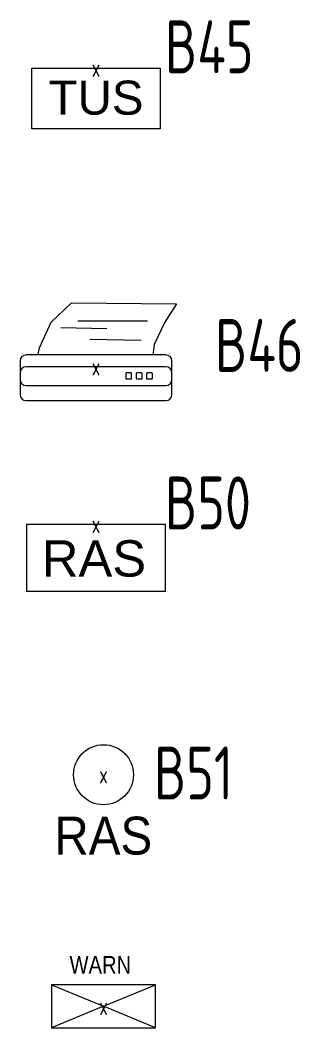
# Model space of a CAD drawing. Header units: metres. Extents: x -162 to 83385, y -62392 to -1971.
# Drawn here: x 4020 to 4814, y -35172 to -32316 of the extents above; entities that cross this region are included whole.
import ezdxf
from ezdxf.enums import TextEntityAlignment as Align

# ---------------------------------------------------------------- set-up
doc = ezdxf.new("R2010")
doc.units = ezdxf.units.M
doc.header["$LTSCALE"] = 0.5
for name, color, linetype, lineweight in [('ELIN_Attribut_01_Produkt_ID', 7, 'Continuous', 0), ('ELIN_Attribut_02_Stromkreis', 7, 'Continuous', 0), ('ELIN_Attribut_03_Verteilerbereich', 7, 'Continuous', 0), ('ELIN_Attribut_04_Montagehoehe', 7, 'Continuous', 0), ('ELIN_Attribut_05_Montageart', 7, 'Continuous', 0), ('ELIN_Attribut_06_Tuernummer', 7, 'Continuous', 0), ('ELIN_Attribut_07_Bemerkung', 7, 'Continuous', 0), ('ELIN_Attribut_08_Adresse', 7, 'Continuous', 0), ('ELIN_Attribut_10_AKZ1', 7, 'Continuous', 0), ('ELIN_Attribut_11_AKZ2', 7, 'Continuous', 0), ('ELIN_Attribut_12_Sonstiges1', 7, 'Continuous', 0), ('ELIN_Attribut_13_Sonstiges2', 7, 'Continuous', 0), ('ELIN_Attribut_14_Bauteil', 7, 'Continuous', 0), ('ELIN_Attribut_15_Ebene', 7, 'Continuous', 0), ('ELIN_Attribut_16_Raumnummer', 7, 'Continuous', 0), ('ELIN_Attribut_17_Raumname', 7, 'Continuous', 0), ('ELIN_Attribut_18_Montageabschnitt', 7, 'Continuous', 0), ('ELIN_Attribut_Basispunkt', 2, 'Continuous', 0), ('ELIN_Attribute_GEMOS', 11, 'Continuous', 0), ('ELIN_BMA_WA_Brandmeldeanlage', 10, 'Continuous', 0)]:
    doc.layers.add(name, color=color, linetype=linetype, lineweight=lineweight)
doc.layers.get('0').off()
doc.styles.add('ARIAL', font='arial.ttf')
doc.styles.add('ARIAL_N', font='ARIALN.TTF')
doc.styles.add('ELIN_Attribute', font='isocp.shx', dxfattribs={"width": 0.8})

# ---------------------------------------------------------------- blocks, each defined once
blk = doc.blocks.new('ELIN_BMA_DRUCKER')
at = {"color": 0}
for p, q in [((-127.4, 126.6), (-69.6, 181.4)), ((-69.6, 181.4), (228.6, 178.3)), ((228.6, 178.3), (195.1, 126.6)), ((-160.8, 53.6), (-127.4, 126.6)), ((-51.3, 129.7), (146.5, 129.7)), ((195.1, 126.6), (164.7, 62.7)), ((-100, 111.4), (30.8, 108.4)), ((-17.8, 77.9), (128.2, 74.9)), ((164.7, 62.7), (161.7, 32.3)), ((198.7, 33.5), (-198.7, 33.5)), ((-163.9, 35.4), (-160.8, 53.6)), ((-215.6, 16.6), (-215.6, -79.1)), ((198.7, 0), (-198.7, 0)), ((215.6, -79.1), (215.6, 16.6)), ((84.2, -19.1), (84.2, -32.7)), ((99.4, -17.4), (85.9, -17.4)), ((101.1, -32.7), (101.1, -19.1)), ((114.4, -19.1), (114.4, -32.7)), ((129.6, -17.4), (116, -17.4)), ((131.3, -32.7), (131.3, -19.1)), ((143.1, -19.1), (143.1, -32.7)), ((158.3, -17.4), (144.8, -17.4)), ((160, -32.7), (160, -19.1)), ((-198.7, -53.4), (198.7, -53.4)), ((85.9, -34.4), (99.4, -34.4)), ((116, -34.4), (129.6, -34.4)), ((144.8, -34.4), (158.3, -34.4)), ((-198.7, -96), (198.7, -96))]:
    blk.add_line(p, q, dxfattribs=at)
for centre, radius, start, end in [((-198.7, 16.6), 16.9, 90, 180), ((198.7, 16.6), 16.9, 0, 90), ((-198.7, -16.9), 16.9, 90, 180), ((198.7, -16.9), 16.9, 0, 90), ((85.9, -19.1), 1.69, 90, 180), ((99.4, -19.1), 1.69, 0, 90), ((116, -19.1), 1.69, 90, 180), ((129.6, -19.1), 1.69, 0, 90), ((144.8, -19.1), 1.69, 90, 180), ((158.3, -19.1), 1.69, 0, 90), ((-198.7, -36.5), 16.9, 180, 270), ((85.9, -32.7), 1.69, 180, 270), ((99.4, -32.7), 1.69, 270, 0), ((116, -32.7), 1.69, 180, 270), ((129.6, -32.7), 1.69, 270, 0), ((144.8, -32.7), 1.69, 180, 270), ((158.3, -32.7), 1.69, 270, 0), ((198.7, -36.5), 16.9, 270, 0), ((-198.7, -79.1), 16.9, 180, 270), ((198.7, -79.1), 16.9, 270, 0)]:
    blk.add_arc(centre, radius, start, end, dxfattribs=at)
at = {"layer": 'ELIN_Attribut_01_Produkt_ID', "style": 'ELIN_Attribute', "width": 0.8, "flags": 8}
blk.add_attdef('01_PRODUKT_ID', (338, -14.6, 0), '', height=150, dxfattribs=at)
at = {"layer": 'ELIN_Attribut_02_Stromkreis', "style": 'ELIN_Attribute', "width": 0.8, "flags": 8}
blk.add_attdef('02_STROMKREIS', (338, 185.4, 0), '', height=150, dxfattribs=at)
at = {"layer": 'ELIN_Attribut_03_Verteilerbereich', "style": 'ELIN_Attribute', "width": 0.8, "flags": 8}
blk.add_attdef('03_VERTEILERBEREICH', (338, -404.4, 0), '', height=125, dxfattribs=at)
at = {"layer": 'ELIN_Attribut_04_Montagehoehe', "style": 'ELIN_Attribute', "width": 0.8, "flags": 8}
blk.add_attdef('04_MONTAGEHOEHE', text='', height=125, dxfattribs=at).set_placement((-379.5, -16.9), align=Align.RIGHT)
at = {"layer": 'ELIN_Attribut_05_Montageart', "style": 'ELIN_Attribute', "width": 0.8, "flags": 8}
blk.add_attdef('05_MONTAGEART', (338, -204.4, 0), '', height=125, dxfattribs=at)
at = {"layer": 'ELIN_Attribut_06_Tuernummer', "style": 'ELIN_Attribute', "width": 0.8, "flags": 8}
blk.add_attdef('06_TUERNUMMER', text='', height=125, dxfattribs=at).set_placement((-379.5, -216.9), align=Align.RIGHT)
at = {"layer": 'ELIN_Attribut_07_Bemerkung', "style": 'ELIN_Attribute', "width": 0.8, "flags": 8}
blk.add_attdef('07_BEMERKUNG', (340.7, -844.5, 0), '', height=125, dxfattribs=at)
at = {"layer": 'ELIN_Attribut_08_Adresse', "style": 'ELIN_Attribute', "width": 0.8, "flags": 8}
blk.add_attdef('08_ADRESSE', (340.7, -1100.6, 0), '', height=125, dxfattribs=at)
at = {"layer": 'ELIN_Attribut_10_AKZ1', "style": 'ELIN_Attribute', "width": 0.8, "flags": 8}
blk.add_attdef('10_AKZ1', (338, -1466.6, 0), '', height=125, dxfattribs=at)
at = {"layer": 'ELIN_Attribut_11_AKZ2', "style": 'ELIN_Attribute', "width": 0.8, "flags": 8}
blk.add_attdef('11_AKZ2', (338, -1622.9, 0), '', height=125, dxfattribs=at)
at = {"layer": 'ELIN_Attribut_12_Sonstiges1', "style": 'ELIN_Attribute', "width": 0.8, "flags": 8}
blk.add_attdef('12_SONSTIGES1', (340.7, -2000.7, 0), '', height=125, dxfattribs=at)
at = {"layer": 'ELIN_Attribut_13_Sonstiges2', "style": 'ELIN_Attribute', "width": 0.8, "flags": 8}
blk.add_attdef('13_SONSTIGES2', (340.7, -2151.6, 0), '', height=125, dxfattribs=at)
at = {"layer": 'ELIN_Attribut_14_Bauteil', "style": 'ELIN_Attribute', "width": 0.8, "flags": 8}
blk.add_attdef('14_BAUTEIL', (340.7, -2971.1, 0), '', height=125, dxfattribs=at)
at = {"layer": 'ELIN_Attribut_15_Ebene', "style": 'ELIN_Attribute', "width": 0.8, "flags": 8}
blk.add_attdef('15_EBENE', (340.7, -3118.3, 0), '', height=125, dxfattribs=at)
at = {"layer": 'ELIN_Attribut_16_Raumnummer', "style": 'ELIN_Attribute', "width": 0.8, "flags": 8}
blk.add_attdef('16_RAUMNUMMER', (340.7, -3312.6, 0), '', height=125, dxfattribs=at)
at = {"layer": 'ELIN_Attribut_17_Raumname', "style": 'ELIN_Attribute', "width": 0.8, "flags": 8}
blk.add_attdef('17_RAUMNAME', (340.7, -3469.1, 0), '', height=125, dxfattribs=at)
at = {"layer": 'ELIN_Attribut_18_Montageabschnitt', "style": 'ELIN_Attribute', "width": 0.8, "flags": 8}
blk.add_attdef('18_MONTAGEABSCHNITT', (340.7, -3670.1, 0), '', height=125, dxfattribs=at)
at = {"layer": 'ELIN_Attribut_Basispunkt', "style": 'ELIN_Attribute', "width": 0.8, "flags": 8}
blk.add_attdef('Basispunkt', text='', height=50, dxfattribs=at).set_placement((0, 0), align=Align.MIDDLE)
at = {"layer": 'ELIN_Attribute_GEMOS', "style": 'ELIN_Attribute', "width": 0.6, "flags": 8}
for tag, p in [('G01_PRO02ID', (1620.5, 183.6)), ('G02_BEZEICHNUNG', (1620.5, -14.6, 0)), ('G03_DESCRIPTION', (1620.5, -204.4, 0)), ('G04_GEMOS-SYMBOL', (1623.8, -404.4, 0)), ('G05_GEMOS-TYP', (1623.8, -604.4, 0)), ('G06_ORTSKENNUNG', (1762.7, -804.4, 0)), ('G07_FREI1', (1762.7, -1004.4, 0)), ('G08_FREI2', (1762.7, -1204.4, 0))]:
    blk.add_attdef(tag, p, '', height=125, dxfattribs=at)
at = {"layer": 'ELIN_Attribute_GEMOS', "style": 'ELIN_Attribute', "width": 0.6}
blk.add_attdef('G08_FREI1', (1620.5, -1004.4, 0), '', height=125, dxfattribs=at)
blk = doc.blocks.new('ELIN_BMA_TUS')
at = {"color": 0}
for p, q in [((-182, 0), (182, 0)), ((-182, -172.4), (-182, 0)), ((182, 0), (182, -172.4)), ((182, -172.4), (-182, -172.4))]:
    blk.add_line(p, q, dxfattribs=at)
at = {"color": 0, "style": 'ARIAL'}
blk.add_text('TUS', height=96.55, dxfattribs=at).set_placement((0, -132), align=Align.CENTER)
at = {"layer": 'ELIN_Attribut_01_Produkt_ID', "style": 'ELIN_Attribute', "width": 0.8, "flags": 8}
blk.add_attdef('01_PRODUKT_ID', (195.8, -14.6, 0), '', height=150, dxfattribs=at)
at = {"layer": 'ELIN_Attribut_02_Stromkreis', "style": 'ELIN_Attribute', "width": 0.8, "flags": 8}
blk.add_attdef('02_STROMKREIS', (195.8, 185.4, 0), '', height=150, dxfattribs=at)
at = {"layer": 'ELIN_Attribut_03_Verteilerbereich', "style": 'ELIN_Attribute', "width": 0.8, "flags": 8}
blk.add_attdef('03_VERTEILERBEREICH', (195.8, -404.4, 0), '', height=125, dxfattribs=at)
at = {"layer": 'ELIN_Attribut_04_Montagehoehe', "style": 'ELIN_Attribute', "width": 0.8, "flags": 8}
blk.add_attdef('04_MONTAGEHOEHE', text='', height=125, dxfattribs=at).set_placement((-209.7, -14.6, 0), align=Align.RIGHT)
at = {"layer": 'ELIN_Attribut_05_Montageart', "style": 'ELIN_Attribute', "width": 0.8, "flags": 8}
blk.add_attdef('05_MONTAGEART', (195.8, -204.4, 0), '', height=125, dxfattribs=at)
at = {"layer": 'ELIN_Attribut_06_Tuernummer', "style": 'ELIN_Attribute', "width": 0.8, "flags": 8}
blk.add_attdef('06_TUERNUMMER', text='', height=125, dxfattribs=at).set_placement((-209.7, -214.6, 0), align=Align.RIGHT)
at = {"layer": 'ELIN_Attribut_07_Bemerkung', "style": 'ELIN_Attribute', "width": 0.8, "flags": 8}
blk.add_attdef('07_BEMERKUNG', (198.4, -844.5, 0), '', height=125, dxfattribs=at)
at = {"layer": 'ELIN_Attribut_08_Adresse', "style": 'ELIN_Attribute', "width": 0.8, "flags": 8}
blk.add_attdef('08_ADRESSE', (198.4, -1100.6, 0), '', height=125, dxfattribs=at)
at = {"layer": 'ELIN_Attribut_10_AKZ1', "style": 'ELIN_Attribute', "width": 0.8, "flags": 8}
blk.add_attdef('10_AKZ1', (195.8, -1466.6, 0), '', height=125, dxfattribs=at)
at = {"layer": 'ELIN_Attribut_11_AKZ2', "style": 'ELIN_Attribute', "width": 0.8, "flags": 8}
blk.add_attdef('11_AKZ2', (195.8, -1622.9, 0), '', height=125, dxfattribs=at)
at = {"layer": 'ELIN_Attribut_12_Sonstiges1', "style": 'ELIN_Attribute', "width": 0.8, "flags": 8}
blk.add_attdef('12_SONSTIGES1', (198.4, -2000.7, 0), '', height=125, dxfattribs=at)
at = {"layer": 'ELIN_Attribut_13_Sonstiges2', "style": 'ELIN_Attribute', "width": 0.8, "flags": 8}
blk.add_attdef('13_SONSTIGES2', (198.4, -2151.6, 0), '', height=125, dxfattribs=at)
at = {"layer": 'ELIN_Attribut_14_Bauteil', "style": 'ELIN_Attribute', "width": 0.8, "flags": 8}
blk.add_attdef('14_BAUTEIL', (198.4, -2971.1, 0), '', height=125, dxfattribs=at)
at = {"layer": 'ELIN_Attribut_15_Ebene', "style": 'ELIN_Attribute', "width": 0.8, "flags": 8}
blk.add_attdef('15_EBENE', (198.4, -3118.3, 0), '', height=125, dxfattribs=at)
at = {"layer": 'ELIN_Attribut_16_Raumnummer', "style": 'ELIN_Attribute', "width": 0.8, "flags": 8}
blk.add_attdef('16_RAUMNUMMER', (198.4, -3312.6, 0), '', height=125, dxfattribs=at)
at = {"layer": 'ELIN_Attribut_17_Raumname', "style": 'ELIN_Attribute', "width": 0.8, "flags": 8}
blk.add_attdef('17_RAUMNAME', (198.4, -3469.1, 0), '', height=125, dxfattribs=at)
at = {"layer": 'ELIN_Attribut_18_Montageabschnitt', "style": 'ELIN_Attribute', "width": 0.8, "flags": 8}
blk.add_attdef('18_MONTAGEABSCHNITT', (198.4, -3670.1, 0), '', height=125, dxfattribs=at)
at = {"layer": 'ELIN_Attribut_Basispunkt', "style": 'ELIN_Attribute', "width": 0.8, "flags": 8}
blk.add_attdef('Basispunkt', text='', height=50, dxfattribs=at).set_placement((0, 0), align=Align.MIDDLE)
at = {"layer": 'ELIN_Attribute_GEMOS', "style": 'ELIN_Attribute', "width": 0.6, "flags": 8}
for tag, p in [('G01_PRO02ID', (1620.5, 183.6)), ('G02_BEZEICHNUNG', (1620.5, -14.6, 0)), ('G03_DESCRIPTION', (1620.5, -204.4, 0)), ('G04_GEMOS-SYMBOL', (1623.8, -404.4, 0)), ('G05_GEMOS-TYP', (1623.8, -604.4, 0)), ('G06_ORTSKENNUNG', (1620.5, -804.4, 0)), ('G08_FREI1', (1620.5, -1004.4, 0)), ('G08_FREI2', (1620.5, -1204.4, 0))]:
    blk.add_attdef(tag, p, '', height=125, dxfattribs=at)
blk = doc.blocks.new('ELIN_BMA_RAS')
at = {"color": 0, "ltscale": 5}
for p, q in [((-196.1, 0), (196.1, 0)), ((-196.1, -190.8), (-196.1, 0)), ((196.1, 0), (196.1, -190.8)), ((196.1, -190.8), (-196.1, -190.8))]:
    blk.add_line(p, q, dxfattribs=at)
at = {"color": 0, "ltscale": 5, "style": 'ARIAL'}
blk.add_text('RAS', height=103.01, dxfattribs=at).set_placement((-153.7, -148.4))
at = {"layer": 'ELIN_Attribut_01_Produkt_ID', "style": 'ELIN_Attribute', "width": 0.8, "flags": 8}
blk.add_attdef('01_PRODUKT_ID', (195.8, -14.6, 0), '', height=150, dxfattribs=at)
at = {"layer": 'ELIN_Attribut_02_Stromkreis', "style": 'ELIN_Attribute', "width": 0.8, "flags": 8}
blk.add_attdef('02_STROMKREIS', (195.8, 185.4, 0), '', height=150, dxfattribs=at)
at = {"layer": 'ELIN_Attribut_03_Verteilerbereich', "style": 'ELIN_Attribute', "width": 0.8, "flags": 8}
blk.add_attdef('03_VERTEILERBEREICH', (195.8, -404.4, 0), '', height=125, dxfattribs=at)
at = {"layer": 'ELIN_Attribut_04_Montagehoehe', "style": 'ELIN_Attribute', "width": 0.8, "flags": 8}
blk.add_attdef('04_MONTAGEHOEHE', text='', height=125, dxfattribs=at).set_placement((-209.7, -14.6, 0), align=Align.RIGHT)
at = {"layer": 'ELIN_Attribut_05_Montageart', "style": 'ELIN_Attribute', "width": 0.8, "flags": 8}
blk.add_attdef('05_MONTAGEART', (195.8, -204.4, 0), '', height=125, dxfattribs=at)
at = {"layer": 'ELIN_Attribut_06_Tuernummer', "style": 'ELIN_Attribute', "width": 0.8, "flags": 8}
blk.add_attdef('06_TUERNUMMER', text='', height=125, dxfattribs=at).set_placement((-209.7, -214.6, 0), align=Align.RIGHT)
at = {"layer": 'ELIN_Attribut_07_Bemerkung', "style": 'ELIN_Attribute', "width": 0.8, "flags": 8}
blk.add_attdef('07_BEMERKUNG', (198.4, -844.5, 0), '', height=125, dxfattribs=at)
at = {"layer": 'ELIN_Attribut_08_Adresse', "style": 'ELIN_Attribute', "width": 0.8, "flags": 8}
blk.add_attdef('08_ADRESSE', (198.4, -1100.6, 0), '', height=125, dxfattribs=at)
at = {"layer": 'ELIN_Attribut_10_AKZ1', "style": 'ELIN_Attribute', "width": 0.8, "flags": 8}
blk.add_attdef('10_AKZ1', (195.8, -1466.6, 0), '', height=125, dxfattribs=at)
at = {"layer": 'ELIN_Attribut_11_AKZ2', "style": 'ELIN_Attribute', "width": 0.8, "flags": 8}
blk.add_attdef('11_AKZ2', (195.8, -1622.9, 0), '', height=125, dxfattribs=at)
at = {"layer": 'ELIN_Attribut_12_Sonstiges1', "style": 'ELIN_Attribute', "width": 0.8, "flags": 8}
blk.add_attdef('12_SONSTIGES1', (198.4, -2000.7, 0), '', height=125, dxfattribs=at)
at = {"layer": 'ELIN_Attribut_13_Sonstiges2', "style": 'ELIN_Attribute', "width": 0.8, "flags": 8}
blk.add_attdef('13_SONSTIGES2', (198.4, -2151.6, 0), '', height=125, dxfattribs=at)
at = {"layer": 'ELIN_Attribut_14_Bauteil', "style": 'ELIN_Attribute', "width": 0.8, "flags": 8}
blk.add_attdef('14_BAUTEIL', (198.4, -2971.1, 0), '', height=125, dxfattribs=at)
at = {"layer": 'ELIN_Attribut_15_Ebene', "style": 'ELIN_Attribute', "width": 0.8, "flags": 8}
blk.add_attdef('15_EBENE', (198.4, -3118.3, 0), '', height=125, dxfattribs=at)
at = {"layer": 'ELIN_Attribut_16_Raumnummer', "style": 'ELIN_Attribute', "width": 0.8, "flags": 8}
blk.add_attdef('16_RAUMNUMMER', (198.4, -3312.6, 0), '', height=125, dxfattribs=at)
at = {"layer": 'ELIN_Attribut_17_Raumname', "style": 'ELIN_Attribute', "width": 0.8, "flags": 8}
blk.add_attdef('17_RAUMNAME', (198.4, -3469.1, 0), '', height=125, dxfattribs=at)
at = {"layer": 'ELIN_Attribut_18_Montageabschnitt', "style": 'ELIN_Attribute', "width": 0.8, "flags": 8}
blk.add_attdef('18_MONTAGEABSCHNITT', (198.4, -3670.1, 0), '', height=125, dxfattribs=at)
at = {"layer": 'ELIN_Attribut_Basispunkt', "style": 'ELIN_Attribute', "width": 0.8, "flags": 8}
blk.add_attdef('Basispunkt', text='', height=50, dxfattribs=at).set_placement((0, 0), align=Align.MIDDLE)
at = {"layer": 'ELIN_Attribute_GEMOS', "style": 'ELIN_Attribute', "width": 0.6, "flags": 8}
for tag, p in [('G01_PRO02ID', (1620.5, 183.6)), ('G02_BEZEICHNUNG', (1620.5, -14.6, 0)), ('G03_DESCRIPTION', (1620.5, -204.4, 0)), ('G04_GEMOS-SYMBOL', (1623.8, -404.4, 0)), ('G05_GEMOS-TYP', (1623.8, -604.4, 0)), ('G06_ORTSKENNUNG', (1620.5, -804.4, 0)), ('G08_FREI1', (1620.5, -1004.4, 0)), ('G08_FREI2', (1620.5, -1204.4, 0))]:
    blk.add_attdef(tag, p, '', height=125, dxfattribs=at)
blk = doc.blocks.new('ELIN_STS_WARNLEUCHTE')
at = {"color": 0}
for p, q in [((148, 61.2), (-148, 61.2)), ((-148, 61.2), (0, 0)), ((-148, 61.2), (-148, -61.2)), ((0, 0), (148, 61.2)), ((148, -61.2), (148, 61.2)), ((0, 0), (-148, -61.2)), ((148, -61.2), (0, 0)), ((-148, -61.2), (148, -61.2))]:
    blk.add_line(p, q, dxfattribs=at)
at = {"color": 0, "style": 'ARIAL_N'}
blk.add_text('WARN', height=50, dxfattribs=at).set_placement((-96.5, 92.5))
at = {"layer": 'ELIN_Attribut_01_Produkt_ID', "style": 'ELIN_Attribute', "width": 0.8, "flags": 8}
blk.add_attdef('01_PRODUKT_ID', (-519, -254.7, 0), '', height=150, dxfattribs=at)
at = {"layer": 'ELIN_Attribut_02_Stromkreis', "style": 'ELIN_Attribute', "width": 0.8, "flags": 8}
blk.add_attdef('02_STROMKREIS', (-519, 196.5, 0), '', height=150, dxfattribs=at)
at = {"layer": 'ELIN_Attribut_03_Verteilerbereich', "style": 'ELIN_Attribute', "width": 0.8, "flags": 8}
blk.add_attdef('03_VERTEILERBEREICH', (-247.5, -604.4, 0), '', height=125, dxfattribs=at)
at = {"layer": 'ELIN_Attribut_04_Montagehoehe', "style": 'ELIN_Attribute', "width": 0.8, "flags": 8}
blk.add_attdef('04_MONTAGEHOEHE', text='', height=125, dxfattribs=at).set_placement((-266, -54.7, 0), align=Align.RIGHT)
at = {"layer": 'ELIN_Attribut_05_Montageart', "style": 'ELIN_Attribute', "width": 0.8, "flags": 8}
blk.add_attdef('05_MONTAGEART', (256, -49, 0), '', height=125, dxfattribs=at)
at = {"layer": 'ELIN_Attribut_06_Tuernummer', "style": 'ELIN_Attribute', "width": 0.8, "flags": 8}
blk.add_attdef('06_TUERNUMMER', text='', height=125, dxfattribs=at).set_placement((-266, -254.7, 0), align=Align.RIGHT)
at = {"layer": 'ELIN_Attribut_07_Bemerkung', "style": 'ELIN_Attribute', "width": 0.8, "flags": 8}
blk.add_attdef('07_BEMERKUNG', (-247.5, -804.4, 0), '', height=125, dxfattribs=at)
at = {"layer": 'ELIN_Attribut_08_Adresse', "style": 'ELIN_Attribute', "width": 0.8, "flags": 8}
blk.add_attdef('08_ADRESSE', (-247.5, -1004.4, 0), '', height=125, dxfattribs=at)
at = {"layer": 'ELIN_Attribut_10_AKZ1', "style": 'ELIN_Attribute', "width": 0.8, "flags": 8}
blk.add_attdef('10_AKZ1', (-247.5, -1404.4, 0), '', height=125, dxfattribs=at)
at = {"layer": 'ELIN_Attribut_11_AKZ2', "style": 'ELIN_Attribute', "width": 0.8, "flags": 8}
blk.add_attdef('11_AKZ2', (-247.5, -1604.4, 0), '', height=125, dxfattribs=at)
at = {"layer": 'ELIN_Attribut_12_Sonstiges1', "style": 'ELIN_Attribute', "width": 0.8, "flags": 8}
blk.add_attdef('12_SONSTIGES1', (-247.5, -1804.4, 0), '', height=125, dxfattribs=at)
at = {"layer": 'ELIN_Attribut_13_Sonstiges2', "style": 'ELIN_Attribute', "width": 0.8, "flags": 8}
blk.add_attdef('13_SONSTIGES2', (-247.5, -2004.4, 0), '', height=125, dxfattribs=at)
at = {"layer": 'ELIN_Attribut_14_Bauteil', "style": 'ELIN_Attribute', "width": 0.8, "flags": 8}
blk.add_attdef('14_BAUTEIL', (-247.5, -2204.4, 0), '', height=125, dxfattribs=at)
at = {"layer": 'ELIN_Attribut_15_Ebene', "style": 'ELIN_Attribute', "width": 0.8, "flags": 8}
blk.add_attdef('15_EBENE', (-247.5, -2404.4, 0), '', height=125, dxfattribs=at)
at = {"layer": 'ELIN_Attribut_16_Raumnummer', "style": 'ELIN_Attribute', "width": 0.8, "flags": 8}
blk.add_attdef('16_RAUMNUMMER', (-247.5, -2604.4, 0), '', height=125, dxfattribs=at)
at = {"layer": 'ELIN_Attribut_17_Raumname', "style": 'ELIN_Attribute', "width": 0.8, "flags": 8}
blk.add_attdef('17_RAUMNAME', (-247.5, -2804.4, 0), '', height=125, dxfattribs=at)
at = {"layer": 'ELIN_Attribut_18_Montageabschnitt', "style": 'ELIN_Attribute', "width": 0.8, "flags": 8}
blk.add_attdef('18_MONTAGEABSCHNITT', (-247.5, -3004.4, 0), '', height=125, dxfattribs=at)
at = {"layer": 'ELIN_Attribut_Basispunkt', "style": 'ELIN_Attribute', "width": 0.8, "flags": 8}
blk.add_attdef('Basispunkt', text='', height=50, dxfattribs=at).set_placement((0, 0), align=Align.MIDDLE)
at = {"layer": 'ELIN_Attribute_GEMOS', "style": 'ELIN_Attribute', "width": 0.6}
for tag, p in [('G01_PRO02ID', (1620.5, 183.6)), ('G02_BEZEICHNUNG', (1620.5, -14.6, 0)), ('G03_DESCRIPTION', (1620.5, -204.4, 0)), ('G04_GEMOS-SYMBOL', (1623.8, -404.4, 0)), ('G05_GEMOS-TYP', (1623.8, -604.4, 0)), ('G06_ORTSKENNUNG', (1620.5, -804.4, 0)), ('G08_FREI1', (1620.5, -1004.4, 0)), ('G08_FREI2', (1620.5, -1204.4, 0))]:
    blk.add_attdef(tag, p, '', height=125, dxfattribs=at)
blk = doc.blocks.new('ELIN_BMA_DRUCKER BMA')
blk.add_circle((0, 0), 85.1)
at = {"style": 'ARIAL', "width": 0.9}
blk.add_text('RAS', height=107.5, dxfattribs=at).set_placement((-0.7, -172.7), align=Align.MIDDLE_CENTER)
at = {"layer": 'ELIN_Attribut_01_Produkt_ID', "style": 'ELIN_Attribute', "width": 0.8}
blk.add_attdef('01_PRODUKT_ID', (19.7, -207.4, 0), '', height=150, dxfattribs=at)
at = {"layer": 'ELIN_Attribut_02_Stromkreis', "style": 'ELIN_Attribute', "width": 0.8}
blk.add_attdef('02_STROMKREIS', (19.7, -7.4, 0), '', height=150, dxfattribs=at)
at = {"layer": 'ELIN_Attribut_03_Verteilerbereich', "style": 'ELIN_Attribute', "width": 0.8}
blk.add_attdef('03_VERTEILERBEREICH', (19.7, -597.2, 0), '', height=125, dxfattribs=at)
at = {"layer": 'ELIN_Attribut_04_Montagehoehe', "style": 'ELIN_Attribute', "width": 0.8}
blk.add_attdef('04_MONTAGEHOEHE', text='', height=125, dxfattribs=at).set_placement((0, 0, 0), align=Align.RIGHT)
at = {"layer": 'ELIN_Attribut_05_Montageart', "style": 'ELIN_Attribute', "width": 0.8}
blk.add_attdef('05_MONTAGEART', (19.7, -397.2, 0), '', height=125, dxfattribs=at)
at = {"layer": 'ELIN_Attribut_06_Tuernummer', "style": 'ELIN_Attribute', "width": 0.8}
blk.add_attdef('06_TUERNUMMER', text='', height=125, dxfattribs=at).set_placement((0, 0, 0), align=Align.RIGHT)
at = {"layer": 'ELIN_Attribut_07_Bemerkung', "style": 'ELIN_Attribute', "width": 0.8}
blk.add_attdef('07_BEMERKUNG', (22.3, -1037.3, 0), '', height=125, dxfattribs=at)
at = {"layer": 'ELIN_Attribut_08_Adresse', "style": 'ELIN_Attribute', "width": 0.8}
blk.add_attdef('08_ADRESSE', (22.3, -1293.4, 0), '', height=125, dxfattribs=at)
at = {"layer": 'ELIN_Attribut_10_AKZ1', "style": 'ELIN_Attribute', "width": 0.8}
blk.add_attdef('10_AKZ1', (19.7, -1659.4, 0), '', height=125, dxfattribs=at)
at = {"layer": 'ELIN_Attribut_11_AKZ2', "style": 'ELIN_Attribute', "width": 0.8}
blk.add_attdef('11_AKZ2', (19.7, -1815.7, 0), '', height=125, dxfattribs=at)
at = {"layer": 'ELIN_Attribut_12_Sonstiges1', "style": 'ELIN_Attribute', "width": 0.8}
blk.add_attdef('12_SONSTIGES1', (22.3, -2193.5, 0), '', height=125, dxfattribs=at)
at = {"layer": 'ELIN_Attribut_13_Sonstiges2', "style": 'ELIN_Attribute', "width": 0.8}
blk.add_attdef('13_SONSTIGES2', (22.3, -2344.4, 0), '', height=125, dxfattribs=at)
at = {"layer": 'ELIN_Attribut_14_Bauteil', "style": 'ELIN_Attribute', "width": 0.8}
blk.add_attdef('14_BAUTEIL', (22.3, -3163.9, 0), '', height=125, dxfattribs=at)
at = {"layer": 'ELIN_Attribut_15_Ebene', "style": 'ELIN_Attribute', "width": 0.8}
blk.add_attdef('15_EBENE', (22.3, -3311.1, 0), '', height=125, dxfattribs=at)
at = {"layer": 'ELIN_Attribut_16_Raumnummer', "style": 'ELIN_Attribute', "width": 0.8}
blk.add_attdef('16_RAUMNUMMER', (22.3, -3505.4, 0), '', height=125, dxfattribs=at)
at = {"layer": 'ELIN_Attribut_17_Raumname', "style": 'ELIN_Attribute', "width": 0.8}
blk.add_attdef('17_RAUMNAME', (22.3, -3661.9, 0), '', height=125, dxfattribs=at)
at = {"layer": 'ELIN_Attribut_18_Montageabschnitt', "style": 'ELIN_Attribute', "width": 0.8}
blk.add_attdef('18_MONTAGEABSCHNITT', (22.3, -3862.9, 0), '', height=125, dxfattribs=at)
at = {"layer": 'ELIN_Attribut_Basispunkt', "style": 'ELIN_Attribute', "width": 0.8}
blk.add_attdef('Basispunkt', text='', height=50, dxfattribs=at).set_placement((0, 0), align=Align.MIDDLE)
at = {"layer": 'ELIN_Attribute_GEMOS', "style": 'ELIN_Attribute', "width": 0.6}
for tag, p in [('G01_PRO02ID', (1444.4, -9.2)), ('G02_BEZEICHNUNG', (1444.4, -207.4, 0)), ('G03_DESCRIPTION', (1444.4, -397.2, 0)), ('G04_GEMOS-SYMBOL', (1447.7, -597.2, 0)), ('G05_GEMOS-TYP', (1447.7, -797.2, 0)), ('G06_ORTSKENNUNG', (1444.4, -997.2, 0)), ('G08_FREI1', (1444.4, -1197.2, 0)), ('G08_FREI2', (1444.4, -1397.2, 0))]:
    blk.add_attdef(tag, p, '', height=125, dxfattribs=at)

msp = doc.modelspace()

# ---------------------------------------------------------------- block references
at = {"layer": 'ELIN_BMA_WA_Brandmeldeanlage', "lineweight": 0}
ref = msp.add_blockref('ELIN_BMA_TUS', (4235.1, -32451.5), dxfattribs=at)
ref.add_attrib('01_PRODUKT_ID', 'B45', (4430.9, -32466.1, 0), dxfattribs={"layer": 'ELIN_Attribut_01_Produkt_ID', "height": 150, "style": 'ELIN_Attribute', "width": 0.8})
ref.add_attrib('Basispunkt', 'x', dxfattribs={"layer": 'ELIN_Attribut_Basispunkt', "height": 50, "style": 'ELIN_Attribute', "width": 0.8}).set_placement((4235.1, -32451.5), align=Align.MIDDLE)
ref = msp.add_blockref('ELIN_BMA_DRUCKER', (4235.1, -33297.9), dxfattribs=at)
ref.add_attrib('01_PRODUKT_ID', 'B46', (4573.1, -33312.5, 0), dxfattribs={"layer": 'ELIN_Attribut_01_Produkt_ID', "height": 150, "style": 'ELIN_Attribute', "width": 0.8})
ref.add_attrib('Basispunkt', 'x', dxfattribs={"layer": 'ELIN_Attribut_Basispunkt', "height": 50, "style": 'ELIN_Attribute', "width": 0.8}).set_placement((4235.1, -33297.9), align=Align.MIDDLE)
ref = msp.add_blockref('ELIN_BMA_RAS', (4235.1, -33744.4), dxfattribs=at)
ref.add_attrib('01_PRODUKT_ID', 'B50', (4430.9, -33759, 0), dxfattribs={"layer": 'ELIN_Attribut_01_Produkt_ID', "height": 150, "style": 'ELIN_Attribute', "width": 0.8})
ref.add_attrib('Basispunkt', 'x', dxfattribs={"layer": 'ELIN_Attribut_Basispunkt', "height": 50, "style": 'ELIN_Attribute', "width": 0.8}).set_placement((4235.1, -33744.4), align=Align.MIDDLE)
ref = msp.add_blockref('ELIN_BMA_DRUCKER BMA', (4256.4, -34454.3), dxfattribs=at)
ref.add_attrib('01_PRODUKT_ID', 'B51', (4399.6, -34524.4, 0), dxfattribs={"layer": 'ELIN_Attribut_01_Produkt_ID', "height": 150, "style": 'ELIN_Attribute', "width": 0.8})
ref.add_attrib('Basispunkt', 'x', dxfattribs={"layer": 'ELIN_Attribut_Basispunkt', "height": 50, "style": 'ELIN_Attribute', "width": 0.8}).set_placement((4256.4, -34454.3), align=Align.MIDDLE)
ref = msp.add_blockref('ELIN_STS_WARNLEUCHTE', (4256.4, -35110.7), dxfattribs=at)
ref.add_attrib('Basispunkt', 'x', dxfattribs={"layer": 'ELIN_Attribut_Basispunkt', "height": 50, "style": 'ELIN_Attribute', "width": 0.8}).set_placement((4256.4, -35110.7), align=Align.MIDDLE)

doc.saveas('drawing.dxf')
